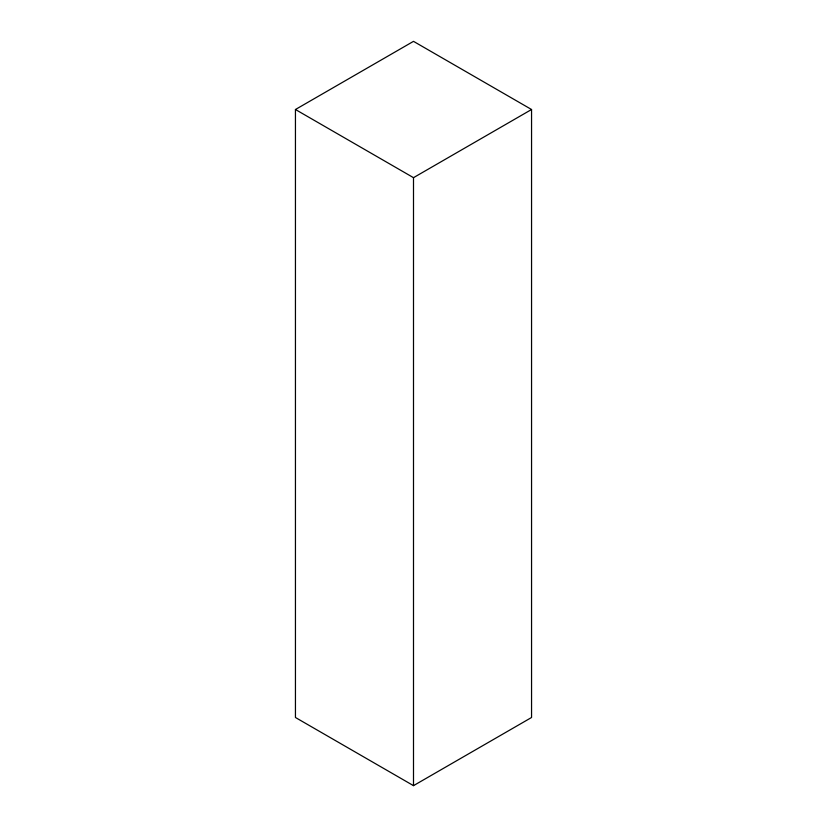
<?xml version="1.0" encoding="UTF-8"?>
<svg xmlns="http://www.w3.org/2000/svg" width="827" height="827" viewBox="0 0 827 827"><rect width="100%" height="100%" fill="white"/><g stroke="black" fill="none" stroke-linecap="round" stroke-linejoin="round"><path stroke-width="1.24" d="M295.446 109.505L413.5 41.35L531.554 109.505L531.554 717.495L413.5 785.65L295.446 717.495L295.446 109.505L413.5 177.671L531.554 109.505M413.5 177.671L413.5 785.65"/></g></svg>
